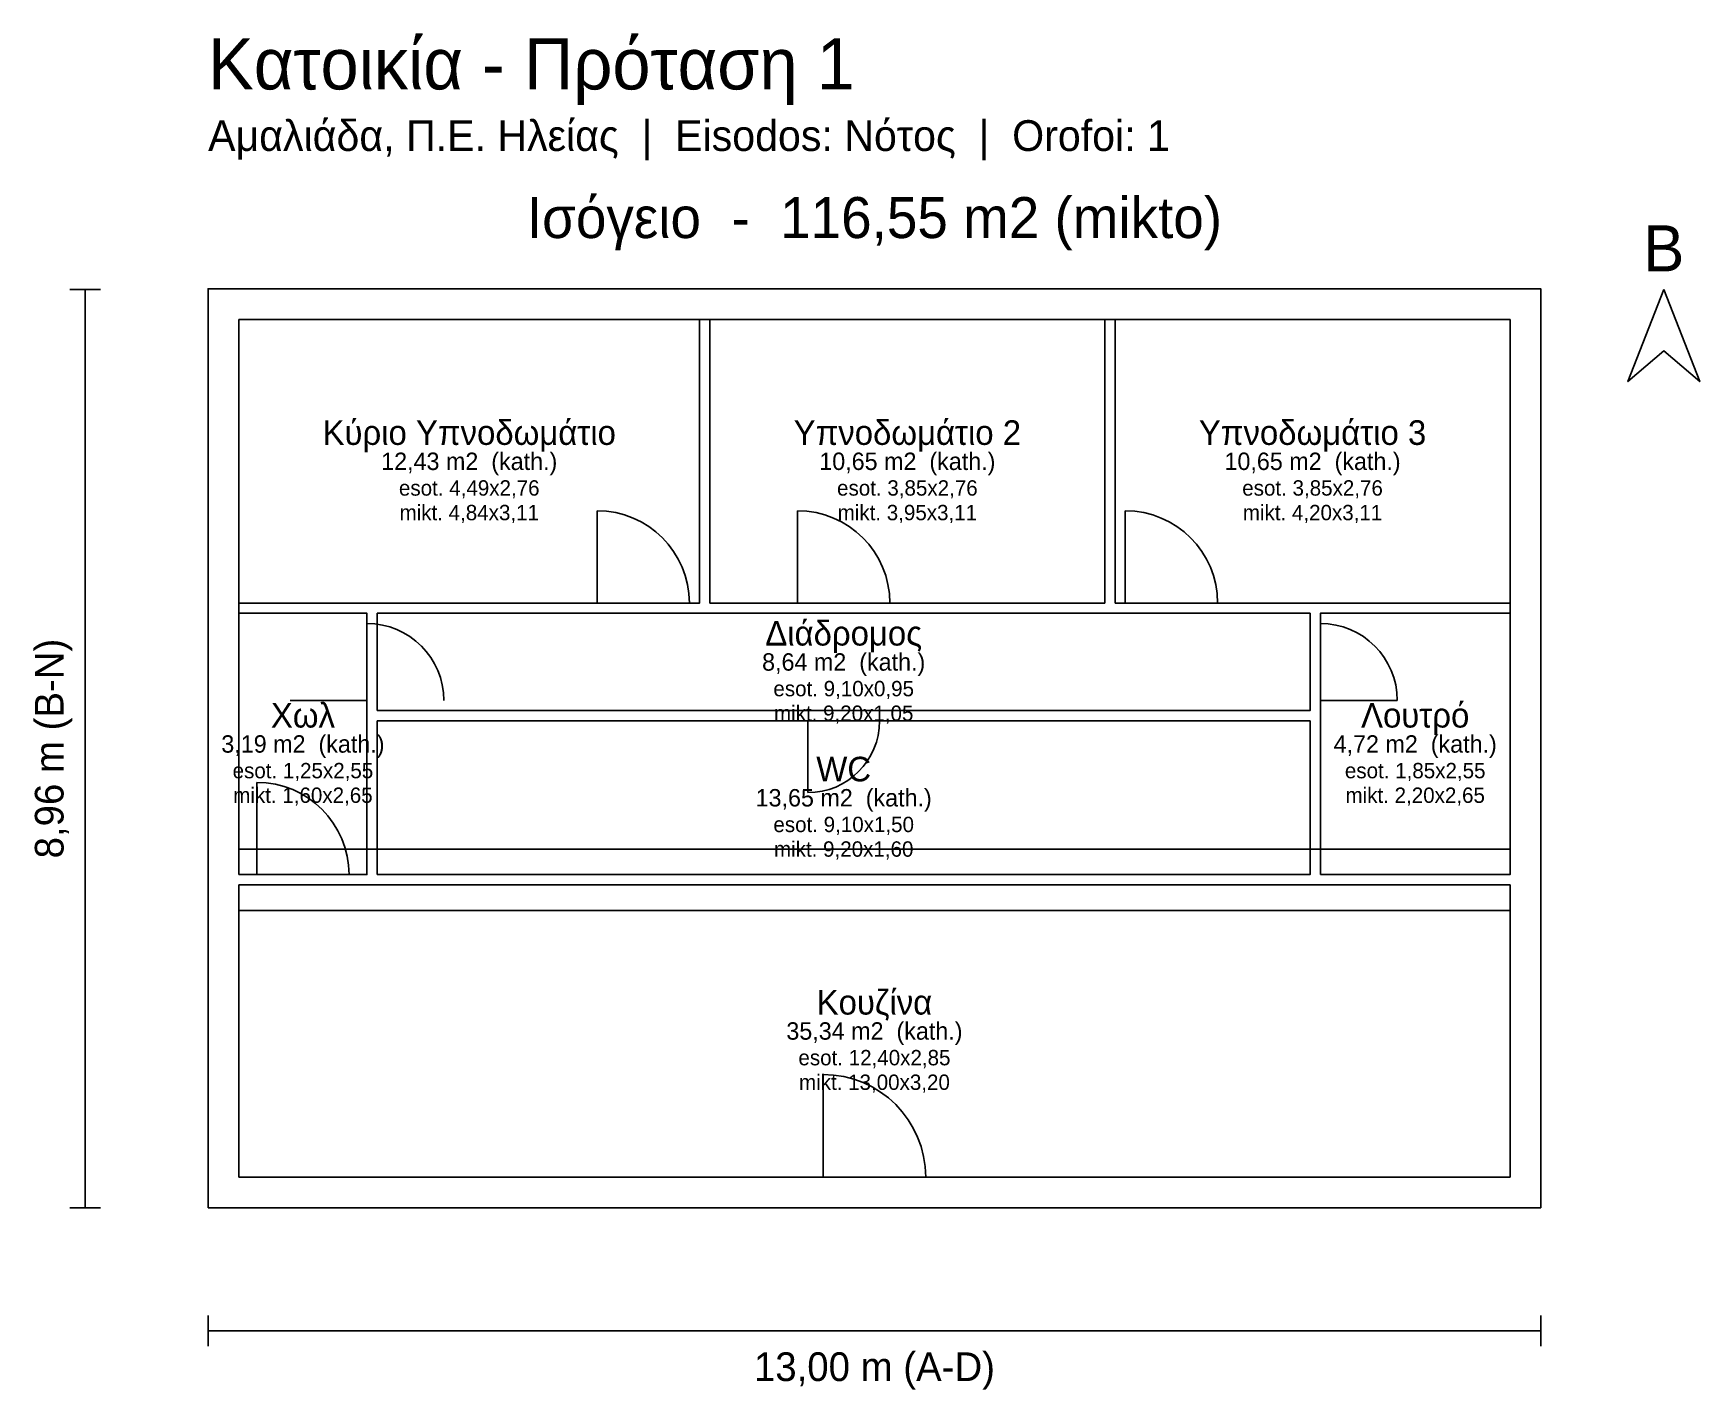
# Model space of a CAD drawing. Header units: metres. Extents: x -1.7 to 14.6, y -1.8 to 11.5.
import ezdxf
from ezdxf.enums import TextEntityAlignment as Align

# ---------------------------------------------------------------- set-up
doc = ezdxf.new("R2010")
doc.units = ezdxf.units.M
for name, color, linetype in [('DIMS', 4, 'CONTINUOUS'), ('NORTH', 2, 'CONTINUOUS'), ('OPENINGS', 1, 'CONTINUOUS'), ('OUTLINE', 7, 'CONTINUOUS'), ('ROOMS', 3, 'CONTINUOUS'), ('TEXT', 7, 'CONTINUOUS'), ('TITLE', 5, 'CONTINUOUS'), ('WALLS', 8, 'CONTINUOUS')]:
    doc.layers.add(name, color=color, linetype=linetype)

msp = doc.modelspace()

# ---------------------------------------------------------------- linework, layer by layer
at = {"layer": 'DIMS'}
for p, q in [((-1.05, 8.96), (-1.35, 8.96)), ((-1.2, 0), (-1.2, 8.96)), ((-1.05, 0), (-1.35, 0)), ((0, -1.05), (0, -1.35)), ((13, -1.05), (13, -1.35)), ((0, -1.2), (13, -1.2))]:
    msp.add_line(p, q, dxfattribs=at)
at = {"layer": 'NORTH'}
msp.add_lwpolyline([(14.2, 8.96), (13.85, 8.06), (14.2, 8.36), (14.55, 8.06)], close=True, dxfattribs=at)
at = {"layer": 'OPENINGS'}
for p, q in [((2.0974, 8.665), (2.9974, 8.665)), ((6.3711, 8.665), (7.2711, 8.665)), ((12.7, 6.8325), (12.7, 7.7325)), ((3.7947, 5.9), (3.7947, 6.8)), ((5.75, 5.9), (5.75, 6.8)), ((8.9474, 5.9), (8.9474, 6.8)), ((1.55, 4.95), (0.8, 4.95)), ((10.85, 4.95), (11.6, 4.95)), ((12.7, 4.075), (12.7, 4.975)), ((5.85, 4.75), (5.85, 4.05)), ((0.475, 3.25), (0.475, 4.15)), ((6, 0.3), (6, 1.3)), ((5.2379, 0.3), (7.7621, 0.3))]:
    msp.add_line(p, q, dxfattribs=at)
for centre, radius, start, end in [((3.7947, 5.9), 0.9, 0, 90), ((5.75, 5.9), 0.9, 0, 90), ((8.9474, 5.9), 0.9, 0, 90), ((1.55, 4.95), 0.75, 0, 90), ((10.85, 4.95), 0.75, 0, 90), ((5.85, 4.75), 0.7, 270, 360), ((0.475, 3.25), 0.9, 0, 90), ((6, 0.3), 1, 0, 90)]:
    msp.add_arc(centre, radius, start, end, dxfattribs=at)
at = {"layer": 'OUTLINE'}
msp.add_lwpolyline([(0, 0), (13, 0), (13, 8.965), (0, 8.965)], close=True, dxfattribs=at)
at = {"layer": 'ROOMS'}
for points in [[(0.3, 5.9), (4.7947, 5.9), (4.7947, 8.665), (0.3, 8.665)], [(4.8947, 5.9), (8.7474, 5.9), (8.7474, 8.665), (4.8947, 8.665)], [(8.8474, 5.9), (12.7, 5.9), (12.7, 8.665), (8.8474, 8.665)], [(0.3, 3.25), (1.55, 3.25), (1.55, 5.8), (0.3, 5.8)], [(1.65, 4.85), (10.75, 4.85), (10.75, 5.8), (1.65, 5.8)], [(10.85, 3.25), (12.7, 3.25), (12.7, 5.8), (10.85, 5.8)], [(1.65, 3.25), (10.75, 3.25), (10.75, 4.75), (1.65, 4.75)], [(0.3, 0.3), (12.7, 0.3), (12.7, 3.15), (0.3, 3.15)]]:
    msp.add_lwpolyline(points, close=True, dxfattribs=at)
at = {"layer": 'WALLS'}
for points in [[(0.3, 3.5), (12.7, 3.5), (12.7, 8.665), (0.3, 8.665)], [(0.3, 0.3), (12.7, 0.3), (12.7, 2.9), (0.3, 2.9)]]:
    msp.add_lwpolyline(points, close=True, dxfattribs=at)

# ---------------------------------------------------------------- texts
at = {"layer": 'DIMS'}
msp.add_text('8,96 m (B-N)', height=0.28, rotation=90, dxfattribs=at).set_placement((-1.55, 4.48), align=Align.MIDDLE_CENTER)
msp.add_text('13,00 m (A-D)', height=0.28, dxfattribs=at).set_placement((6.5, -1.55), align=Align.MIDDLE_CENTER)
at = {"layer": 'NORTH'}
msp.add_text('B', height=0.45, dxfattribs=at).set_placement((14.2, 9.36), align=Align.MIDDLE_CENTER)
at = {"layer": 'TEXT'}
for s, height, p in [('Κύριο Υπνοδωμάτιο', 0.24, (2.5474, 7.5625)), ('Υπνοδωμάτιο 2', 0.24, (6.8211, 7.5625)), ('Υπνοδωμάτιο 3', 0.24, (10.7737, 7.5625)), ('12,43 m2  (kath.)', 0.17, (2.5474, 7.2825)), ('10,65 m2  (kath.)', 0.17, (6.8211, 7.2825)), ('10,65 m2  (kath.)', 0.17, (10.7737, 7.2825)), ('esot. 4,49x2,76', 0.15, (2.5474, 7.0225)), ('esot. 3,85x2,76', 0.15, (6.8211, 7.0225)), ('esot. 3,85x2,76', 0.15, (10.7737, 7.0225)), ('mikt. 4,84x3,11', 0.15, (2.5474, 6.7825)), ('mikt. 3,95x3,11', 0.15, (6.8211, 6.7825)), ('mikt. 4,20x3,11', 0.15, (10.7737, 6.7825)), ('Διάδρομος', 0.24, (6.2, 5.605)), ('8,64 m2  (kath.)', 0.17, (6.2, 5.325)), ('esot. 9,10x0,95', 0.15, (6.2, 5.065)), ('Χωλ', 0.24, (0.925, 4.805)), ('mikt. 9,20x1,05', 0.15, (6.2, 4.825)), ('Λουτρό', 0.24, (11.775, 4.805)), ('3,19 m2  (kath.)', 0.17, (0.925, 4.525)), ('4,72 m2  (kath.)', 0.17, (11.775, 4.525)), ('WC', 0.24, (6.2, 4.28)), ('esot. 1,25x2,55', 0.15, (0.925, 4.265)), ('esot. 1,85x2,55', 0.15, (11.775, 4.265)), ('mikt. 1,60x2,65', 0.15, (0.925, 4.025)), ('13,65 m2  (kath.)', 0.17, (6.2, 4)), ('mikt. 2,20x2,65', 0.15, (11.775, 4.025)), ('esot. 9,10x1,50', 0.15, (6.2, 3.74)), ('mikt. 9,20x1,60', 0.15, (6.2, 3.5)), ('Κουζίνα', 0.24, (6.5, 2.005)), ('35,34 m2  (kath.)', 0.17, (6.5, 1.725)), ('esot. 12,40x2,85', 0.15, (6.5, 1.465)), ('mikt. 13,00x3,20', 0.15, (6.5, 1.225))]:
    msp.add_text(s, height=height, dxfattribs=at).set_placement(p, align=Align.MIDDLE_CENTER)
at = {"layer": 'TITLE'}
for s, height, p in [('Κατοικία - Πρόταση 1', 0.5, (0, 11.16)), ('Αμαλιάδα, Π.Ε. Ηλείας  |  Eisodos: Νότος  |  Orofoi: 1', 0.3, (0, 10.46))]:
    msp.add_text(s, height=height, dxfattribs=at).set_placement(p, align=Align.MIDDLE_LEFT)
msp.add_text('Ισόγειο  -  116,55 m2 (mikto)', height=0.4, dxfattribs=at).set_placement((6.5, 9.66), align=Align.MIDDLE_CENTER)

doc.saveas('drawing.dxf')
